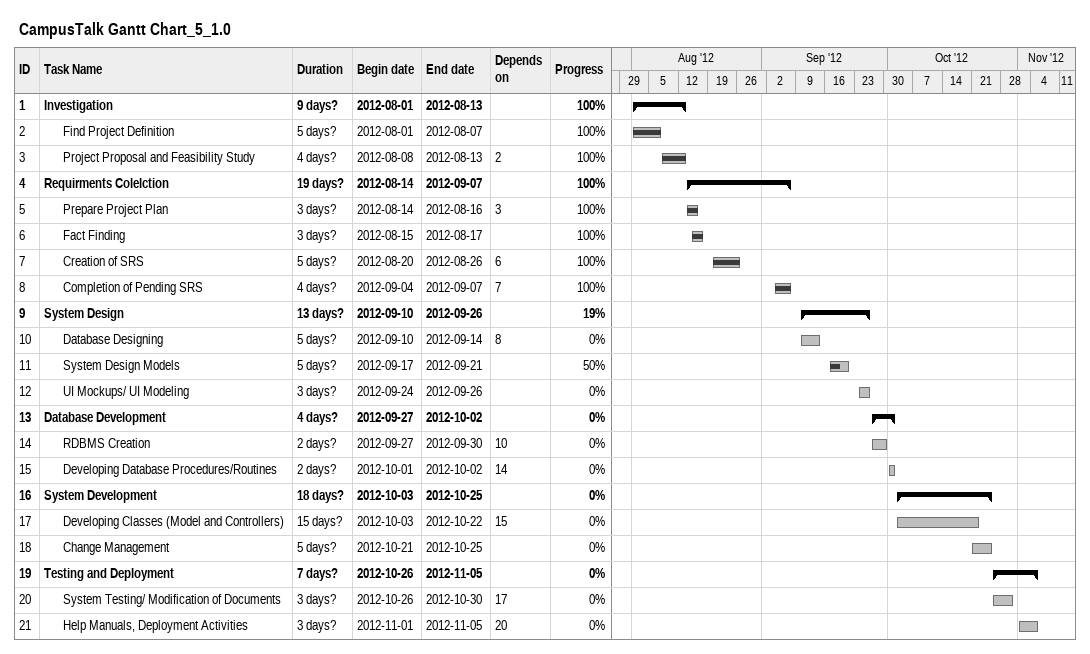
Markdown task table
CampusTalk Gantt Chart_5_1.0

| ID | Level | Task | Duration | Start | Finish | Predecessors | % complete |
|---|---|---|---|---|---|---|---|
| 1 | 1 | **Investigation** | 9d? | 2012-08-01 | 2012-08-13 |  | 100 |
| 2 | 2 | Find Project Definition | 5d? | 2012-08-01 | 2012-08-07 |  | 100 |
| 3 | 2 | Project Proposal and Feasibility Study | 4d? | 2012-08-08 | 2012-08-13 | 2 | 100 |
| 4 | 1 | **Requirments Colelction** | 19d? | 2012-08-14 | 2012-09-07 |  | 100 |
| 5 | 2 | Prepare Project Plan | 3d? | 2012-08-14 | 2012-08-16 | 3 | 100 |
| 6 | 2 | Fact Finding | 3d? | 2012-08-15 | 2012-08-17 |  | 100 |
| 7 | 2 | Creation of SRS | 5d? | 2012-08-20 | 2012-08-26 | 6 | 100 |
| 8 | 2 | Completion of Pending SRS | 4d? | 2012-09-04 | 2012-09-07 | 7 | 100 |
| 9 | 1 | **System Design** | 13d? | 2012-09-10 | 2012-09-26 |  | 19 |
| 10 | 2 | Database Designing | 5d? | 2012-09-10 | 2012-09-14 | 8 | 0 |
| 11 | 2 | System Design Models | 5d? | 2012-09-17 | 2012-09-21 |  | 50 |
| 12 | 2 | UI Mockups/ UI Modeling | 3d? | 2012-09-24 | 2012-09-26 |  | 0 |
| 13 | 1 | **Database Development** | 4d? | 2012-09-27 | 2012-10-02 |  | 0 |
| 14 | 2 | RDBMS Creation | 2d? | 2012-09-27 | 2012-09-30 | 10 | 0 |
| 15 | 2 | Developing Database Procedures/Routines | 2d? | 2012-10-01 | 2012-10-02 | 14 | 0 |
| 16 | 1 | **System Development** | 18d? | 2012-10-03 | 2012-10-25 |  | 0 |
| 17 | 2 | Developing Classes (Model and Controllers) | 15d? | 2012-10-03 | 2012-10-22 | 15 | 0 |
| 18 | 2 | Change Management | 5d? | 2012-10-21 | 2012-10-25 |  | 0 |
| 19 | 1 | **Testing and Deployment** | 7d? | 2012-10-26 | 2012-11-05 |  | 0 |
| 20 | 2 | System Testing/ Modification of Documents | 3d? | 2012-10-26 | 2012-10-30 | 17 | 0 |
| 21 | 2 | Help Manuals, Deployment Activities | 3d? | 2012-11-01 | 2012-11-05 | 20 | 0 |
